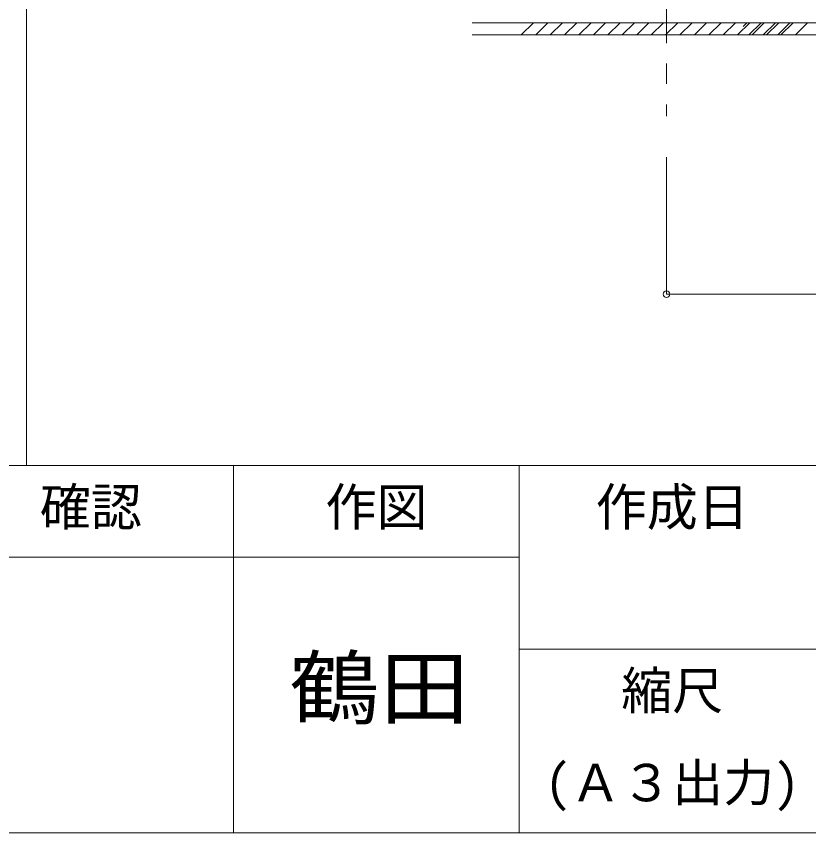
# Model space of a CAD drawing. Units: millimetres at full size, sheet at 1:20; details may follow other scales. Extents: x -4155 to 4045, y -2866 to 2834.
# Drawn here: x -888 to -111, y -2866 to -2065 of the extents above; entities that cross this region are included whole.
import ezdxf
from ezdxf.enums import TextEntityAlignment as Align

# ---------------------------------------------------------------- set-up
doc = ezdxf.new("R2010")
doc.units = ezdxf.units.MM
doc.header["$LTSCALE"] = 20
doc.linetypes.add('CHAIN1', pattern=[8, 5, -1, 1, -1])
for name, color, linetype, lineweight in [('1-0_断面', 7, 'Continuous', 9), ('1-1_寸法', 7, 'Continuous', 9), ('F-0_図枠', 7, 'Continuous', 9), ('F-1_レイアウト', 7, 'Continuous', 9)]:
    doc.layers.add(name, color=color, linetype=linetype, lineweight=lineweight)
doc.styles.add('ＭＳ ゴシック', font='')
doc.styles.get('ＭＳ ゴシック').set_extended_font_data('MS Gothic')

msp = doc.modelspace()

# ---------------------------------------------------------------- linework, layer by layer
at = {"layer": '1-0_断面', "color": 4, "linetype": 'CHAIN1'}
msp.add_line((-250.55, -551.68), (-250.55, -2163.08), dxfattribs=at)
at = {"layer": '1-0_断面'}
for p, q in [((3600.38, -2071.59), (-441.02, -2071.59)), ((-392.86, -2083.59), (-380.86, -2071.59)), ((-378.71, -2083.59), (-366.71, -2071.59)), ((-364.57, -2083.59), (-352.57, -2071.59)), ((-350.43, -2083.59), (-338.43, -2071.59)), ((-336.29, -2083.59), (-324.29, -2071.59)), ((-322.15, -2083.59), (-310.15, -2071.59)), ((-308, -2083.59), (-296, -2071.59)), ((-293.86, -2083.59), (-281.86, -2071.59)), ((-279.72, -2083.59), (-267.72, -2071.59)), ((-265.58, -2083.59), (-253.58, -2071.59)), ((-251.43, -2083.59), (-239.43, -2071.59)), ((-237.29, -2083.59), (-225.29, -2071.59)), ((-223.15, -2083.59), (-211.15, -2071.59)), ((-209.01, -2083.59), (-197.01, -2071.59)), ((-194.87, -2083.59), (-182.87, -2071.59)), ((-180.72, -2083.59), (-168.72, -2071.59)), ((-175.46, -2075.19), (-171.87, -2071.59)), ((-169.73, -2083.59), (-157.73, -2071.59)), ((-166.58, -2083.59), (-154.58, -2071.59)), ((-155.58, -2083.59), (-143.58, -2071.59)), ((-152.44, -2083.59), (-140.44, -2071.59)), ((-141.44, -2083.59), (-129.44, -2071.59)), ((-138.3, -2083.59), (-126.3, -2071.59)), ((-124.16, -2083.59), (-112.16, -2071.59)), ((3600.38, -2083.59), (-441.02, -2083.59))]:
    msp.add_line(p, q, dxfattribs=at)
at = {"layer": '1-1_寸法'}
msp.add_line((-250.55, -2337.73), (-250.55, -2203.5), dxfattribs=at)
msp.add_lwpolyline([(-250.55, -2337.73), (1549.45, -2337.73), (1549.45, -2095.03)], dxfattribs=at)
msp.add_circle((-250.55, -2337.73), 3.19, dxfattribs=at)
at = {"layer": 'F-0_図枠'}
for p, q in [((-4154.85, -2505.65), (4045.15, -2505.65)), ((-674.85, -2865.65), (-674.85, -2505.65)), ((-394.85, -2865.65), (-394.85, -2505.65)), ((-2954.85, -2595.65), (-394.85, -2595.65)), ((2725.15, -2685.65), (-394.85, -2685.65)), ((-113.94, -2685.65), (-114.85, -2685.65)), ((-4154.85, -2865.65), (4045.15, -2865.65))]:
    msp.add_line(p, q, dxfattribs=at)
at = {"layer": 'F-1_レイアウト'}
msp.add_line((-877.93, -243.87), (-877.93, -2505.65), dxfattribs=at)

# ---------------------------------------------------------------- texts
at = {"layer": 'F-0_図枠', "style": 'ＭＳ ゴシック'}
for s, p in [('確認', (-864.85, -2575.65)), ('作図', (-584.85, -2575.65)), ('作成日', (-319.85, -2575.65)), ('縮尺', (-294.85, -2755.65)), ('(Ａ３出力)', (-369.85, -2845.9))]:
    msp.add_text(s, height=36.66, dxfattribs=at).set_placement(p, align=Align.BOTTOM_LEFT)
at = {"layer": 'F-0_図枠', "style": 'ＭＳ ゴシック', "width": 1.1}
msp.add_text('鶴田', height=58.65, dxfattribs=at).set_placement((-619.85, -2770.65), align=Align.BOTTOM_LEFT)

doc.saveas('drawing.dxf')
